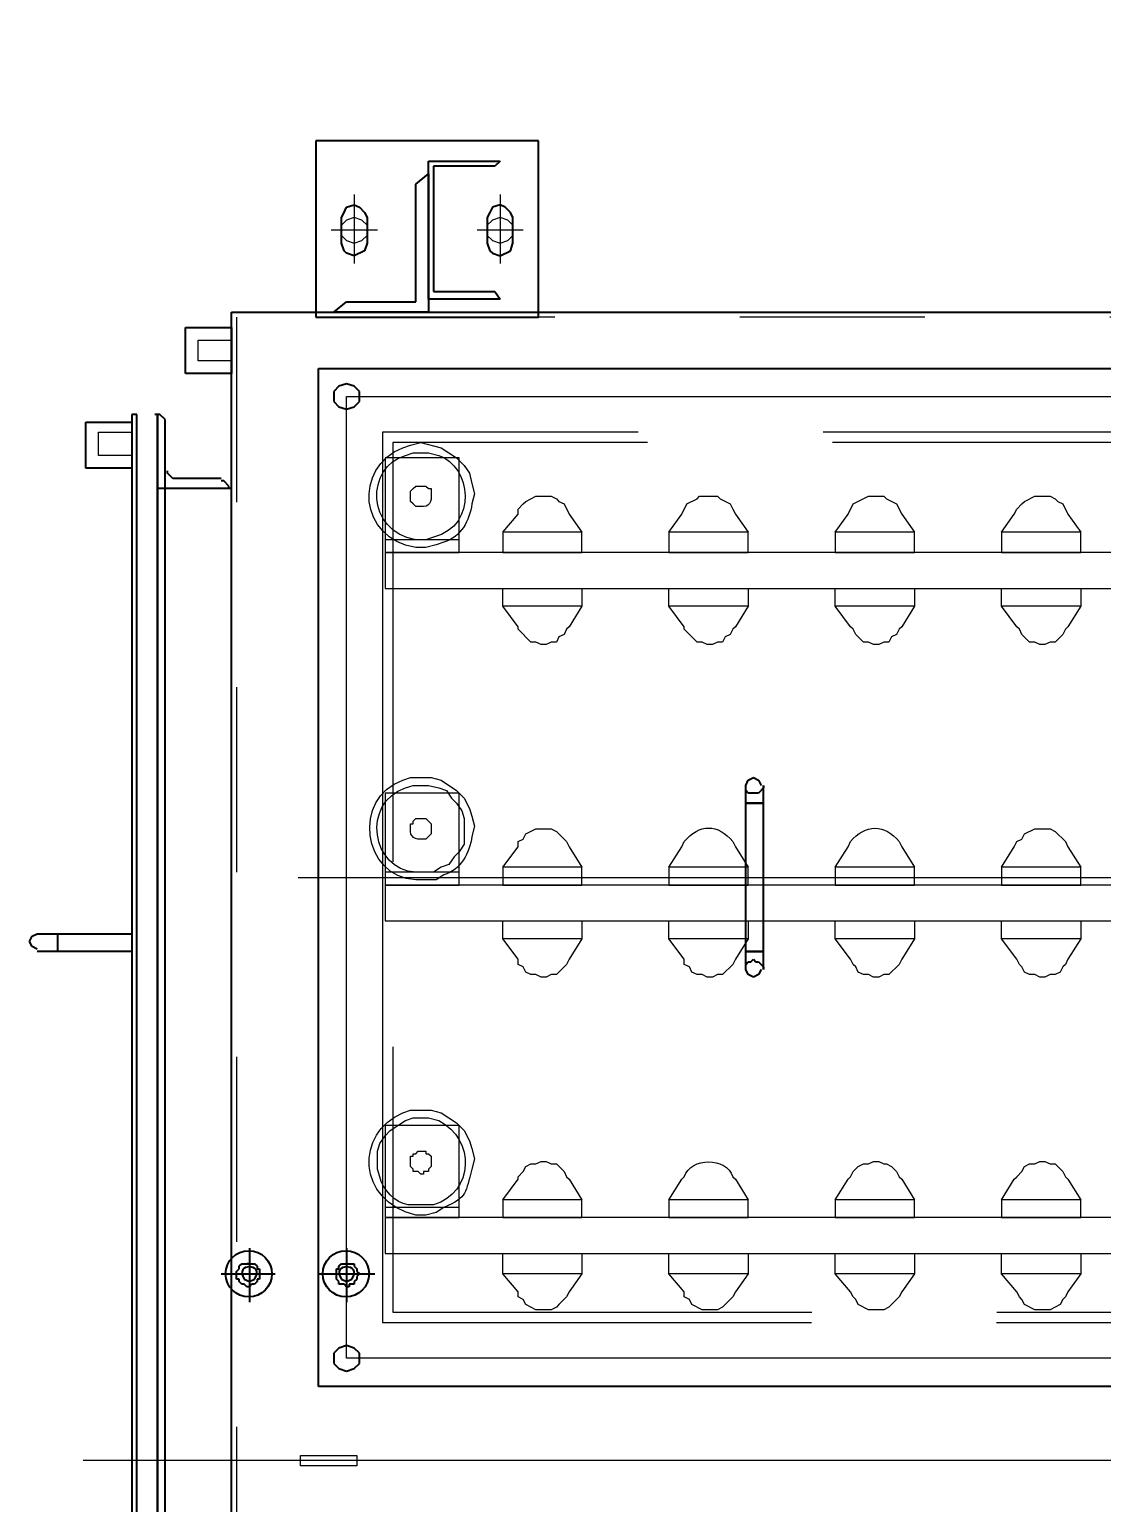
# Model space of a CAD drawing. Header units: metres. Extents: x 530797 to 531186, y 2675944 to 2676144.
# Drawn here: x 531158.007 to 531158.587, y 2676015.761 to 2676016.558 of the extents above; entities that cross this region are included whole.
import ezdxf

# ---------------------------------------------------------------- set-up
doc = ezdxf.new("R2010")
doc.units = ezdxf.units.M
doc.linetypes.add('PDF_IMPORT', pattern=[1, 0.8, -0.2])
doc.layers.add('IDT', color=7, linetype='Continuous')
doc.layers.add('MMS Block Numbering', color=7, linetype='Continuous')
doc.styles.add('Adani Regular', font='Adani Regular.ttf')

# ---------------------------------------------------------------- blocks, each defined once
blk = doc.blocks.new('IDT')
at = {"layer": 'IDT', "color": 0, "linetype": 'PDF_IMPORT', "lineweight": 13, "ltscale": 0.038333}
for p, q in [((18.02813, 10.26057), (18.02813, 11.49573)), ((16.65604, 10.26057), (18.02813, 10.26057))]:
    blk.add_line(p, q, dxfattribs=at)
at = {"layer": 'IDT', "color": 0, "lineweight": 25}
for p, q in [((18.03089, 11.49849), (18.03089, 10.25781)), ((18.071, 11.44317), (18.071, 10.31313)), ((18.071, 10.31313), (18.071, 11.44317)), ((18.08207, 11.44317), (18.08207, 10.31313)), ((18.08483, 10.31313), (18.08483, 11.44317)), ((18.06685, 11.43763), (18.06685, 10.31728)), ((17.11386, 10.83873), (17.98386, 10.83873)), ((17.98386, 10.83873), (17.98386, 10.28824)), ((17.9645, 10.82905), (17.96173, 10.82628)), ((17.96173, 10.82628), (17.96173, 10.82075)), ((17.96865, 10.83043), (17.9645, 10.82905)), ((17.9728, 10.82905), (17.96865, 10.83043)), ((17.97557, 10.82628), (17.9728, 10.82905)), ((17.97557, 10.82075), (17.97557, 10.82628)), ((17.96173, 10.82075), (17.9645, 10.81798)), ((17.9645, 10.81798), (17.96865, 10.8166)), ((17.96865, 10.8166), (17.9728, 10.81798)), ((17.9728, 10.81798), (17.97557, 10.82075)), ((17.96865, 10.76404), (17.96865, 10.79309)), ((18.02121, 10.76404), (18.02121, 10.79309)), ((17.98386, 10.77787), (17.95344, 10.77787)), ((17.96173, 10.77787), (17.96312, 10.77925)), ((17.96312, 10.77649), (17.96173, 10.77787)), ((17.96312, 10.78064), (17.9645, 10.78202)), ((17.96312, 10.77925), (17.96312, 10.78064)), ((17.9645, 10.78202), (17.9645, 10.7834)), ((17.9645, 10.7834), (17.96727, 10.7834)), ((17.96865, 10.78202), (17.96588, 10.78064)), ((17.96727, 10.7834), (17.96727, 10.78479)), ((17.96727, 10.78479), (17.96865, 10.78479)), ((17.96865, 10.78479), (17.97003, 10.7834)), ((17.97142, 10.78064), (17.96865, 10.78202)), ((17.97003, 10.7834), (17.9728, 10.7834)), ((17.9728, 10.7834), (17.9728, 10.78202)), ((17.9728, 10.78202), (17.97418, 10.78064)), ((17.97418, 10.78064), (17.97418, 10.7751)), ((18.03642, 10.77787), (18.00738, 10.77787)), ((18.01568, 10.7751), (18.01568, 10.78064)), ((18.01568, 10.78064), (18.01706, 10.78064)), ((18.01706, 10.78202), (18.01844, 10.7834)), ((18.01706, 10.78064), (18.01706, 10.78202)), ((18.01844, 10.7834), (18.01983, 10.7834)), ((18.02121, 10.78202), (18.01844, 10.78064)), ((18.01983, 10.7834), (18.02121, 10.78479)), ((18.02121, 10.78479), (18.02259, 10.78479)), ((18.02398, 10.78064), (18.02121, 10.78202)), ((18.02259, 10.78479), (18.02398, 10.7834)), ((18.02398, 10.7834), (18.02536, 10.7834)), ((18.02536, 10.7834), (18.02674, 10.78202)), ((18.02674, 10.78202), (18.02674, 10.78064)), ((18.02674, 10.78064), (18.02813, 10.78064)), ((18.02813, 10.78064), (18.02813, 10.77649)), ((17.96312, 10.7751), (17.96312, 10.77649)), ((17.9645, 10.77372), (17.96312, 10.7751)), ((17.9645, 10.77234), (17.9645, 10.77372)), ((17.96865, 10.77234), (17.9645, 10.77234)), ((17.97142, 10.77234), (17.96865, 10.77234)), ((17.9728, 10.77372), (17.97142, 10.77234)), ((17.97418, 10.7751), (17.9728, 10.7751)), ((17.9728, 10.7751), (17.9728, 10.77372)), ((18.01706, 10.7751), (18.01568, 10.7751)), ((18.01706, 10.77372), (18.01706, 10.7751)), ((18.01844, 10.77234), (18.01706, 10.77372)), ((18.02121, 10.77234), (18.01844, 10.77234)), ((18.02121, 10.77234), (18.02259, 10.77234)), ((18.02536, 10.77234), (18.02121, 10.77234)), ((18.02674, 10.77372), (18.02536, 10.77234)), ((18.02813, 10.77649), (18.02674, 10.7751)), ((18.02674, 10.7751), (18.02674, 10.77372)), ((17.7432, 10.61189), (17.7432, 10.61328)), ((17.7432, 10.61328), (17.7432, 10.60359)), ((17.74596, 10.60913), (17.7432, 10.61189)), ((17.74458, 10.61328), (17.74596, 10.61604)), ((17.74596, 10.61604), (17.74873, 10.61742)), ((17.74873, 10.61742), (17.7515, 10.61604)), ((17.7515, 10.61604), (17.75288, 10.61328)), ((17.75288, 10.61051), (17.7515, 10.60913)), ((17.75288, 10.61328), (17.75288, 10.61051)), ((17.75288, 10.61328), (17.75288, 10.60359)), ((17.7432, 10.60359), (17.7432, 10.52337)), ((17.75288, 10.60359), (17.7432, 10.60359)), ((17.7432, 10.60359), (17.75288, 10.60359)), ((17.74735, 10.60913), (17.74596, 10.60913)), ((17.74873, 10.60774), (17.74735, 10.60913)), ((17.75011, 10.60913), (17.74873, 10.60774)), ((17.7515, 10.60913), (17.75011, 10.60913)), ((17.75288, 10.60359), (17.75288, 10.51369)), ((18.08483, 10.59391), (18.08483, 10.60359)), ((18.08483, 10.60359), (18.12495, 10.60359)), ((18.12495, 10.60359), (18.13601, 10.60359)), ((18.12495, 10.59391), (18.12495, 10.60359)), ((18.13601, 10.60221), (18.13878, 10.60083)), ((18.13601, 10.59391), (18.08483, 10.59391)), ((18.13878, 10.59529), (18.13601, 10.59391)), ((18.13878, 10.60083), (18.14016, 10.59806)), ((18.14016, 10.59806), (18.13878, 10.59529)), ((17.7432, 10.52337), (17.7432, 10.51369)), ((17.75288, 10.52337), (17.7432, 10.52337)), ((17.7432, 10.52337), (17.75288, 10.52337)), ((17.7432, 10.51507), (17.74596, 10.51784)), ((17.7432, 10.51369), (17.7432, 10.51507)), ((17.74596, 10.51784), (17.7515, 10.51784)), ((17.7515, 10.51784), (17.75288, 10.51645)), ((17.75288, 10.51645), (17.75288, 10.51369)), ((17.74596, 10.51092), (17.74458, 10.51369)), ((17.74873, 10.50954), (17.74596, 10.51092)), ((17.7515, 10.51092), (17.74873, 10.50954)), ((17.75288, 10.51369), (17.7515, 10.51092)), ((18.03089, 10.35324), (18.071, 10.35324)), ((18.03227, 10.35324), (18.03227, 10.35186)), ((18.03227, 10.35186), (18.03504, 10.34909)), ((18.03504, 10.34909), (18.03642, 10.34909)), ((18.03642, 10.34771), (18.06132, 10.34771)), ((18.06132, 10.34771), (18.0627, 10.34771)), ((18.0627, 10.34771), (18.06409, 10.34633)), ((18.06409, 10.34633), (18.06547, 10.34494)), ((18.06547, 10.34494), (18.06547, 10.34356)), ((18.08483, 10.31728), (18.08483, 10.34218)), ((18.08483, 10.34218), (18.10973, 10.34218)), ((18.10973, 10.34218), (18.10973, 10.31728)), ((18.06685, 10.31728), (18.06685, 10.3159)), ((18.06685, 10.3159), (18.06962, 10.31313)), ((18.10973, 10.31728), (18.08483, 10.31728)), ((17.9645, 10.30898), (17.96173, 10.30622)), ((17.96865, 10.31037), (17.9645, 10.30898)), ((17.9728, 10.30898), (17.96865, 10.31037)), ((17.97557, 10.30622), (17.9728, 10.30898)), ((18.06962, 10.31313), (18.071, 10.31313)), ((18.071, 10.31313), (18.07239, 10.31313)), ((18.08207, 10.31313), (18.08483, 10.31313)), ((17.96173, 10.30622), (17.96173, 10.30068)), ((17.96173, 10.30068), (17.9645, 10.29792)), ((17.9728, 10.29792), (17.97557, 10.30068)), ((17.97557, 10.30068), (17.97557, 10.30622)), ((17.9645, 10.29792), (17.96865, 10.29653)), ((17.96865, 10.29653), (17.9728, 10.29792)), ((17.98386, 10.28824), (17.11386, 10.28824)), ((18.03089, 10.2661), (18.03089, 10.291)), ((18.03089, 10.291), (18.05579, 10.291)), ((18.05579, 10.291), (18.05579, 10.2661)), ((17.98525, 10.26057), (17.86491, 10.26057)), ((17.86491, 10.26057), (17.86491, 10.16513)), ((17.98525, 10.16513), (17.98525, 10.26057)), ((18.05579, 10.2661), (18.03089, 10.2661)), ((18.03089, 10.25781), (17.02811, 10.25781)), ((17.92439, 10.18312), (17.92439, 10.25781)), ((17.92439, 10.25781), (17.97557, 10.25781)), ((17.96865, 10.25227), (17.9313, 10.25227)), ((17.9313, 10.25227), (17.9313, 10.18865)), ((17.97557, 10.25781), (17.96865, 10.25227)), ((17.88843, 10.24674), (17.88566, 10.25089)), ((17.88566, 10.25089), (17.92439, 10.25089)), ((17.92162, 10.24674), (17.88843, 10.24674)), ((17.92162, 10.17897), (17.92162, 10.24674)), ((17.92439, 10.25089), (17.92439, 10.1762)), ((17.88013, 10.22461), (17.87875, 10.22046)), ((17.87875, 10.22046), (17.87875, 10.20663)), ((17.88566, 10.22738), (17.88013, 10.22461)), ((17.88981, 10.22599), (17.88566, 10.22738)), ((17.89119, 10.22461), (17.88981, 10.22599)), ((17.89258, 10.22046), (17.89119, 10.22461)), ((17.89258, 10.20663), (17.89258, 10.22046)), ((17.95758, 10.22046), (17.95897, 10.22461)), ((17.95758, 10.20663), (17.95758, 10.22046)), ((17.95897, 10.22461), (17.9645, 10.22738)), ((17.9645, 10.22738), (17.96865, 10.22599)), ((17.96865, 10.22599), (17.97003, 10.22461)), ((17.97003, 10.22461), (17.97142, 10.22046)), ((17.97142, 10.22046), (17.97142, 10.20663)), ((17.87875, 10.20663), (17.88013, 10.20386)), ((17.88013, 10.20386), (17.88289, 10.2011)), ((17.88981, 10.2011), (17.89119, 10.20386)), ((17.89119, 10.20386), (17.89258, 10.20663)), ((17.95897, 10.20386), (17.95758, 10.20663)), ((17.96173, 10.2011), (17.95897, 10.20386)), ((17.97003, 10.20386), (17.96865, 10.2011)), ((17.97142, 10.20663), (17.97003, 10.20386)), ((17.88289, 10.2011), (17.88566, 10.19971)), ((17.88566, 10.19971), (17.88981, 10.2011)), ((17.9645, 10.19971), (17.96173, 10.2011)), ((17.96865, 10.2011), (17.9645, 10.19971)), ((17.9313, 10.18865), (17.92439, 10.18312)), ((17.88566, 10.1762), (17.88843, 10.17897)), ((17.92439, 10.1762), (17.88566, 10.1762)), ((17.88843, 10.17897), (17.92162, 10.17897)), ((17.86491, 10.16513), (17.98525, 10.16513))]:
    blk.add_line(p, q, dxfattribs=at)
at = {"layer": 'IDT', "color": 0, "lineweight": 13}
for p, q in [((17.96312, 10.87607), (17.96312, 10.88161)), ((17.96312, 10.88161), (17.99355, 10.88161)), ((17.99355, 10.88161), (17.99355, 10.87607)), ((16.62008, 10.87884), (18.11111, 10.87884)), ((17.99355, 10.87607), (17.96312, 10.87607)), ((17.12769, 10.82351), (17.96865, 10.82351)), ((17.96865, 10.82351), (17.96865, 10.30345)), ((17.99493, 10.56348), (17.09727, 10.56348)), ((18.08483, 10.32281), (18.08483, 10.33526)), ((18.08483, 10.33526), (18.10282, 10.33526)), ((18.10282, 10.33526), (18.10282, 10.32281)), ((18.10282, 10.32281), (18.08483, 10.32281)), ((17.96865, 10.30345), (17.12769, 10.30345)), ((18.03089, 10.27302), (18.03089, 10.28409)), ((18.03089, 10.28409), (18.04887, 10.28409)), ((18.04887, 10.28409), (18.04887, 10.27302)), ((18.04887, 10.27302), (18.03089, 10.27302)), ((17.88566, 10.19418), (17.88566, 10.23153)), ((17.9645, 10.19418), (17.9645, 10.23153)), ((17.88566, 10.22046), (17.88151, 10.21908)), ((17.88981, 10.21908), (17.88566, 10.22046)), ((17.9645, 10.22046), (17.96035, 10.21908)), ((17.96865, 10.21908), (17.9645, 10.22046)), ((17.87321, 10.21355), (17.89811, 10.21355)), ((17.88151, 10.21908), (17.87875, 10.21631)), ((17.87875, 10.21631), (17.87875, 10.21078)), ((17.89258, 10.21631), (17.88981, 10.21908)), ((17.89258, 10.21078), (17.89258, 10.21631)), ((17.95205, 10.21355), (17.97695, 10.21355)), ((17.96035, 10.21908), (17.95758, 10.21631)), ((17.95758, 10.21631), (17.95758, 10.21078)), ((17.97142, 10.21631), (17.96865, 10.21908)), ((17.97142, 10.21078), (17.97142, 10.21631)), ((17.87875, 10.21078), (17.88151, 10.20801)), ((17.88151, 10.20801), (17.88566, 10.20663)), ((17.88566, 10.20663), (17.88981, 10.20801)), ((17.88981, 10.20801), (17.89258, 10.21078)), ((17.95758, 10.21078), (17.96035, 10.20801)), ((17.96035, 10.20801), (17.9645, 10.20663)), ((17.9645, 10.20663), (17.96865, 10.20801)), ((17.96865, 10.20801), (17.97142, 10.21078))]:
    blk.add_line(p, q, dxfattribs=at)
at = {"layer": 'IDT', "color": 0, "linetype": 'PDF_IMPORT', "lineweight": 13, "ltscale": 0.29}
for p, q in [((17.94929, 10.80415), (17.14706, 10.80415)), ((17.14706, 10.32281), (17.94929, 10.32281))]:
    blk.add_line(p, q, dxfattribs=at)
at = {"layer": 'IDT', "color": 0, "lineweight": 0}
for p, q in [((17.94929, 10.32281), (17.94929, 10.80415)), ((17.58137, 10.7917), (17.58275, 10.79447)), ((17.58275, 10.79447), (17.58828, 10.79723)), ((17.58828, 10.79723), (17.59658, 10.79723)), ((17.59658, 10.79723), (17.60212, 10.79447)), ((17.60212, 10.79447), (17.6035, 10.7917)), ((17.66989, 10.79032), (17.67404, 10.79447)), ((17.67404, 10.79447), (17.67542, 10.79585)), ((17.67542, 10.79585), (17.67819, 10.79723)), ((17.67819, 10.79723), (17.68649, 10.79723)), ((17.68649, 10.79723), (17.69202, 10.79447)), ((17.69202, 10.79447), (17.6934, 10.7917)), ((17.75979, 10.79032), (17.76394, 10.79447)), ((17.76394, 10.79447), (17.76533, 10.79585)), ((17.76533, 10.79585), (17.76809, 10.79723)), ((17.76809, 10.79723), (17.77639, 10.79723)), ((17.77639, 10.79723), (17.78192, 10.79447)), ((17.78192, 10.79447), (17.78331, 10.7917)), ((17.8497, 10.79032), (17.85385, 10.79447)), ((17.85385, 10.79447), (17.85523, 10.79585)), ((17.85523, 10.79585), (17.858, 10.79723)), ((17.858, 10.79723), (17.8663, 10.79723)), ((17.8663, 10.79723), (17.87183, 10.79447)), ((17.87183, 10.79447), (17.87321, 10.7917)), ((17.57169, 10.77787), (17.5786, 10.78755)), ((17.5786, 10.78755), (17.57998, 10.79032)), ((17.57998, 10.79032), (17.58137, 10.7917)), ((17.6035, 10.7917), (17.60488, 10.79032)), ((17.60488, 10.79032), (17.60626, 10.78755)), ((17.60626, 10.78755), (17.61456, 10.77787)), ((17.66159, 10.77787), (17.66851, 10.78755)), ((17.66851, 10.78755), (17.66989, 10.79032)), ((17.6934, 10.7917), (17.69479, 10.79032)), ((17.69479, 10.79032), (17.69617, 10.78755)), ((17.69617, 10.78755), (17.70447, 10.77787)), ((17.7515, 10.77787), (17.75841, 10.78755)), ((17.75841, 10.78755), (17.75979, 10.79032)), ((17.78331, 10.7917), (17.78607, 10.79032)), ((17.78607, 10.79032), (17.78607, 10.78755)), ((17.78607, 10.78755), (17.79437, 10.77787)), ((17.8414, 10.77787), (17.84832, 10.78755)), ((17.84832, 10.78755), (17.8497, 10.79032)), ((17.87321, 10.7917), (17.87598, 10.79032)), ((17.87598, 10.79032), (17.87598, 10.78755)), ((17.87598, 10.78755), (17.88428, 10.77787)), ((17.57169, 10.77787), (17.61456, 10.77787)), ((17.57169, 10.7668), (17.57169, 10.77787)), ((17.61456, 10.77787), (17.61456, 10.7668)), ((17.66159, 10.77787), (17.70447, 10.77787)), ((17.66159, 10.7668), (17.66159, 10.77787)), ((17.70447, 10.77787), (17.70447, 10.7668)), ((17.7515, 10.77787), (17.79437, 10.77787)), ((17.7515, 10.7668), (17.7515, 10.77787)), ((17.79437, 10.77787), (17.79437, 10.7668)), ((17.8414, 10.77787), (17.88428, 10.77787)), ((17.8414, 10.7668), (17.8414, 10.77787)), ((17.88428, 10.77787), (17.88428, 10.7668)), ((17.9479, 10.76681), (17.02672, 10.76681)), ((17.61456, 10.7668), (17.57169, 10.7668)), ((17.70447, 10.7668), (17.66159, 10.7668)), ((17.79437, 10.7668), (17.7515, 10.7668)), ((17.88428, 10.7668), (17.8414, 10.7668)), ((17.9479, 10.74744), (17.9479, 10.76681)), ((17.02672, 10.74744), (17.9479, 10.74744)), ((17.61456, 10.74744), (17.57169, 10.74744)), ((17.57169, 10.74744), (17.57169, 10.73776)), ((17.61456, 10.73776), (17.61456, 10.74744)), ((17.70447, 10.74744), (17.66159, 10.74744)), ((17.66159, 10.74744), (17.66159, 10.73776)), ((17.70447, 10.73776), (17.70447, 10.74744)), ((17.79437, 10.74744), (17.7515, 10.74744)), ((17.7515, 10.74744), (17.7515, 10.73776)), ((17.79437, 10.73776), (17.79437, 10.74744)), ((17.88428, 10.74744), (17.8414, 10.74744)), ((17.8414, 10.74744), (17.8414, 10.73776)), ((17.88428, 10.73776), (17.88428, 10.74744)), ((17.9479, 10.74744), (17.90779, 10.74744)), ((17.90779, 10.74744), (17.90779, 10.69765)), ((17.92024, 10.74467), (17.92577, 10.74606)), ((17.92577, 10.74606), (17.9313, 10.74606)), ((17.9479, 10.69765), (17.9479, 10.74744)), ((17.5786, 10.72669), (17.57169, 10.73776)), ((17.57169, 10.73776), (17.61456, 10.73776)), ((17.61456, 10.73776), (17.60765, 10.72669)), ((17.66851, 10.72669), (17.66159, 10.73776)), ((17.66159, 10.73776), (17.70447, 10.73776)), ((17.70447, 10.73776), (17.69755, 10.72669)), ((17.75841, 10.72669), (17.7515, 10.73776)), ((17.7515, 10.73776), (17.79437, 10.73776)), ((17.79437, 10.73776), (17.78746, 10.72669)), ((17.84832, 10.72669), (17.8414, 10.73776)), ((17.8414, 10.73776), (17.88428, 10.73776)), ((17.88428, 10.73776), (17.87598, 10.72669)), ((17.90779, 10.74191), (17.9479, 10.74191)), ((17.91609, 10.74191), (17.92024, 10.74467)), ((17.92162, 10.74053), (17.93545, 10.74053)), ((17.57998, 10.72531), (17.5786, 10.72669)), ((17.58137, 10.72254), (17.57998, 10.72531)), ((17.58552, 10.71839), (17.58137, 10.72254)), ((17.6035, 10.72254), (17.60212, 10.71978)), ((17.60626, 10.72531), (17.6035, 10.72254)), ((17.60765, 10.72669), (17.60626, 10.72531)), ((17.66989, 10.72531), (17.66851, 10.72669)), ((17.67127, 10.72254), (17.66989, 10.72531)), ((17.67404, 10.71978), (17.67127, 10.72254)), ((17.69479, 10.72254), (17.69202, 10.71978)), ((17.69617, 10.72531), (17.69479, 10.72254)), ((17.69755, 10.72669), (17.69617, 10.72531)), ((17.75979, 10.72531), (17.75841, 10.72669)), ((17.78746, 10.72669), (17.78607, 10.72531)), ((17.8497, 10.72531), (17.84832, 10.72669)), ((17.85108, 10.72254), (17.8497, 10.72531)), ((17.85523, 10.71839), (17.85108, 10.72254)), ((17.87321, 10.72254), (17.87183, 10.71978)), ((17.87598, 10.72531), (17.87321, 10.72254)), ((17.87598, 10.72669), (17.87598, 10.72531)), ((17.92439, 10.72116), (17.92439, 10.72254)), ((17.92439, 10.72254), (17.92716, 10.72254)), ((17.92716, 10.72254), (17.92716, 10.72393)), ((17.92716, 10.72393), (17.92854, 10.72393)), ((17.92854, 10.72393), (17.92992, 10.72254)), ((17.92992, 10.72254), (17.93269, 10.72254)), ((17.93269, 10.72254), (17.93269, 10.72116)), ((17.95067, 10.72531), (17.95205, 10.72116)), ((17.58828, 10.71839), (17.58552, 10.71839)), ((17.59105, 10.71701), (17.58828, 10.71839)), ((17.59382, 10.71701), (17.59105, 10.71701)), ((17.59658, 10.71839), (17.59382, 10.71701)), ((17.59935, 10.71839), (17.59658, 10.71839)), ((17.60212, 10.71978), (17.59935, 10.71839)), ((17.67681, 10.71839), (17.67404, 10.71978)), ((17.67819, 10.71839), (17.67681, 10.71839)), ((17.68095, 10.71701), (17.67819, 10.71839)), ((17.68372, 10.71701), (17.68095, 10.71701)), ((17.68649, 10.71839), (17.68372, 10.71701)), ((17.68925, 10.71839), (17.68649, 10.71839)), ((17.69202, 10.71978), (17.68925, 10.71839)), ((17.858, 10.71839), (17.85523, 10.71839)), ((17.86076, 10.71701), (17.858, 10.71839)), ((17.86353, 10.71701), (17.86076, 10.71701)), ((17.8663, 10.71839), (17.86353, 10.71701)), ((17.86906, 10.71839), (17.8663, 10.71839)), ((17.87183, 10.71978), (17.86906, 10.71839)), ((17.89949, 10.71563), (17.90088, 10.72116)), ((17.90088, 10.7101), (17.89949, 10.71563)), ((17.92301, 10.71978), (17.92439, 10.72116)), ((17.92301, 10.71425), (17.92301, 10.71978)), ((17.92439, 10.71286), (17.92301, 10.71425)), ((17.93269, 10.72116), (17.93407, 10.71978)), ((17.93407, 10.71425), (17.93269, 10.71425)), ((17.93269, 10.71425), (17.93269, 10.71286)), ((17.93407, 10.71978), (17.93407, 10.71425)), ((17.95205, 10.72116), (17.95205, 10.71148)), ((17.90226, 10.70595), (17.90088, 10.7101)), ((17.90503, 10.70041), (17.90226, 10.70595)), ((17.92577, 10.71286), (17.92439, 10.71286)), ((17.92577, 10.71148), (17.92577, 10.71286)), ((17.92854, 10.71148), (17.92577, 10.71148)), ((17.92992, 10.71148), (17.92854, 10.71148)), ((17.9313, 10.71286), (17.92992, 10.71148)), ((17.93269, 10.71286), (17.9313, 10.71286)), ((17.95067, 10.70733), (17.9479, 10.70318)), ((17.95205, 10.71148), (17.95067, 10.70733)), ((17.90917, 10.69626), (17.90503, 10.70041)), ((17.90779, 10.69765), (17.9479, 10.69765)), ((17.94514, 10.70041), (17.93684, 10.69488)), ((17.9479, 10.70318), (17.94514, 10.70041)), ((17.91747, 10.69073), (17.90917, 10.69626)), ((17.92301, 10.68935), (17.91747, 10.69073)), ((17.92439, 10.6935), (17.91886, 10.69488)), ((17.92854, 10.6935), (17.92439, 10.6935)), ((17.93269, 10.6935), (17.92854, 10.6935)), ((17.93684, 10.69488), (17.93269, 10.6935)), ((17.93822, 10.69073), (17.93407, 10.68935)), ((17.92854, 10.68935), (17.92301, 10.68935)), ((17.93407, 10.68935), (17.92854, 10.68935)), ((17.5786, 10.60774), (17.57998, 10.61051)), ((17.57998, 10.61051), (17.58137, 10.61189)), ((17.58137, 10.61189), (17.58275, 10.61466)), ((17.58275, 10.61466), (17.58552, 10.61604)), ((17.58552, 10.61604), (17.58828, 10.61604)), ((17.58828, 10.61604), (17.59105, 10.61742)), ((17.59105, 10.61742), (17.59382, 10.61742)), ((17.59382, 10.61742), (17.59658, 10.61604)), ((17.59658, 10.61604), (17.59935, 10.61604)), ((17.59935, 10.61604), (17.60212, 10.61466)), ((17.60212, 10.61466), (17.6035, 10.61189)), ((17.6035, 10.61189), (17.60488, 10.61051)), ((17.60488, 10.61051), (17.60626, 10.60774)), ((17.66851, 10.60774), (17.66989, 10.61051)), ((17.66989, 10.61051), (17.67542, 10.61604)), ((17.67542, 10.61604), (17.67819, 10.61604)), ((17.67819, 10.61604), (17.68095, 10.61742)), ((17.68095, 10.61742), (17.68372, 10.61742)), ((17.68372, 10.61742), (17.68649, 10.61604)), ((17.68649, 10.61604), (17.68925, 10.61604)), ((17.68925, 10.61604), (17.69202, 10.61466)), ((17.69202, 10.61466), (17.6934, 10.61189)), ((17.6934, 10.61189), (17.69479, 10.61051)), ((17.69479, 10.61051), (17.69617, 10.60774)), ((17.75841, 10.60774), (17.75979, 10.61051)), ((17.75979, 10.61051), (17.76533, 10.61604)), ((17.76533, 10.61604), (17.76809, 10.61604)), ((17.76809, 10.61604), (17.77086, 10.61742)), ((17.77086, 10.61742), (17.77363, 10.61742)), ((17.77363, 10.61742), (17.77639, 10.61604)), ((17.77639, 10.61604), (17.77916, 10.61604)), ((17.77916, 10.61604), (17.78192, 10.61466)), ((17.78192, 10.61466), (17.78331, 10.61189)), ((17.78331, 10.61189), (17.78607, 10.61051)), ((17.78607, 10.61051), (17.78607, 10.60774)), ((17.84832, 10.60774), (17.8497, 10.61051)), ((17.8497, 10.61051), (17.85523, 10.61604)), ((17.85523, 10.61604), (17.858, 10.61604)), ((17.858, 10.61604), (17.86076, 10.61742)), ((17.86076, 10.61742), (17.86353, 10.61742)), ((17.86353, 10.61742), (17.8663, 10.61604)), ((17.8663, 10.61604), (17.86906, 10.61604)), ((17.86906, 10.61604), (17.87183, 10.61466)), ((17.87183, 10.61466), (17.87321, 10.61189)), ((17.87321, 10.61189), (17.87598, 10.61051)), ((17.87598, 10.61051), (17.87598, 10.60774)), ((17.57169, 10.59668), (17.5786, 10.60774)), ((17.60626, 10.60774), (17.61456, 10.59668)), ((17.66159, 10.59668), (17.66851, 10.60774)), ((17.69617, 10.60774), (17.70447, 10.59668)), ((17.7515, 10.59668), (17.75841, 10.60774)), ((17.78607, 10.60774), (17.79437, 10.59668)), ((17.8414, 10.59668), (17.84832, 10.60774)), ((17.87598, 10.60774), (17.88428, 10.59668)), ((17.57169, 10.59668), (17.61456, 10.59668)), ((17.57169, 10.587), (17.57169, 10.59668)), ((17.61456, 10.59668), (17.61456, 10.587)), ((17.66159, 10.59668), (17.70447, 10.59668)), ((17.66159, 10.587), (17.66159, 10.59668)), ((17.70447, 10.59668), (17.70447, 10.587)), ((17.7515, 10.59668), (17.79437, 10.59668)), ((17.7515, 10.587), (17.7515, 10.59668)), ((17.79437, 10.59668), (17.79437, 10.587)), ((17.8414, 10.59668), (17.88428, 10.59668)), ((17.8414, 10.587), (17.8414, 10.59668)), ((17.88428, 10.59668), (17.88428, 10.587)), ((17.9479, 10.587), (17.02672, 10.587)), ((17.61456, 10.587), (17.57169, 10.587)), ((17.70447, 10.587), (17.66159, 10.587)), ((17.79437, 10.587), (17.7515, 10.587)), ((17.88428, 10.587), (17.8414, 10.587)), ((17.9479, 10.56763), (17.9479, 10.587)), ((17.02672, 10.56763), (17.9479, 10.56763)), ((17.61456, 10.56763), (17.57169, 10.56763)), ((17.57169, 10.56763), (17.57169, 10.55795)), ((17.61456, 10.55795), (17.61456, 10.56763)), ((17.70447, 10.56763), (17.66159, 10.56763)), ((17.66159, 10.56763), (17.66159, 10.55795)), ((17.70447, 10.55795), (17.70447, 10.56763)), ((17.79437, 10.56763), (17.7515, 10.56763)), ((17.7515, 10.56763), (17.7515, 10.55795)), ((17.79437, 10.55795), (17.79437, 10.56763)), ((17.88428, 10.56763), (17.8414, 10.56763)), ((17.8414, 10.56763), (17.8414, 10.55795)), ((17.88428, 10.55795), (17.88428, 10.56763)), ((17.9479, 10.56763), (17.90779, 10.56763)), ((17.90779, 10.56763), (17.90779, 10.51784)), ((17.91609, 10.5621), (17.92024, 10.56487)), ((17.92024, 10.56487), (17.9313, 10.56487)), ((17.9479, 10.51784), (17.9479, 10.56763)), ((17.5786, 10.54688), (17.57169, 10.55795)), ((17.57169, 10.55795), (17.61456, 10.55795)), ((17.61456, 10.55795), (17.60765, 10.54688)), ((17.66851, 10.54688), (17.66159, 10.55795)), ((17.66159, 10.55795), (17.70447, 10.55795)), ((17.70447, 10.55795), (17.69755, 10.54688)), ((17.75841, 10.54688), (17.7515, 10.55795)), ((17.7515, 10.55795), (17.79437, 10.55795)), ((17.79437, 10.55795), (17.78746, 10.54688)), ((17.84832, 10.54688), (17.8414, 10.55795)), ((17.8414, 10.55795), (17.88428, 10.55795)), ((17.88428, 10.55795), (17.87598, 10.54688)), ((17.90779, 10.56072), (17.9479, 10.56072)), ((17.91056, 10.55242), (17.91332, 10.55657)), ((17.91332, 10.55657), (17.91747, 10.55795)), ((17.91747, 10.55795), (17.92162, 10.56072)), ((17.92162, 10.56072), (17.9313, 10.56072)), ((17.57998, 10.54412), (17.5786, 10.54688)), ((17.60765, 10.54688), (17.60626, 10.54412)), ((17.66989, 10.54412), (17.66851, 10.54688)), ((17.69755, 10.54688), (17.69617, 10.54412)), ((17.75979, 10.54412), (17.75841, 10.54688)), ((17.78746, 10.54688), (17.78607, 10.54412)), ((17.8497, 10.54412), (17.84832, 10.54688)), ((17.87598, 10.54688), (17.87598, 10.54412)), ((17.90503, 10.5455), (17.90779, 10.54965)), ((17.90779, 10.54965), (17.91056, 10.55242)), ((17.58552, 10.53859), (17.57998, 10.54412)), ((17.58828, 10.5372), (17.58552, 10.53859)), ((17.60212, 10.53997), (17.59658, 10.5372)), ((17.6035, 10.54273), (17.60212, 10.53997)), ((17.60626, 10.54412), (17.6035, 10.54273)), ((17.85523, 10.53859), (17.8497, 10.54412)), ((17.858, 10.5372), (17.85523, 10.53859)), ((17.87183, 10.53997), (17.8663, 10.5372)), ((17.87321, 10.54273), (17.87183, 10.53997)), ((17.87598, 10.54412), (17.87321, 10.54273)), ((17.89949, 10.53582), (17.90088, 10.54135)), ((17.90503, 10.53167), (17.90503, 10.5455)), ((17.92301, 10.53997), (17.92577, 10.54273)), ((17.92301, 10.53444), (17.92301, 10.53997)), ((17.92577, 10.54273), (17.92716, 10.54273)), ((17.59658, 10.5372), (17.58828, 10.5372)), ((17.8663, 10.5372), (17.858, 10.5372)), ((17.90088, 10.53029), (17.89949, 10.53582)), ((17.90226, 10.52614), (17.90088, 10.53029)), ((17.90641, 10.52752), (17.90503, 10.53167)), ((17.92439, 10.53305), (17.92301, 10.53444)), ((17.92577, 10.53167), (17.92439, 10.53305)), ((17.92854, 10.53167), (17.92577, 10.53167)), ((17.9313, 10.53167), (17.92854, 10.53167)), ((17.93269, 10.53305), (17.9313, 10.53167)), ((17.93407, 10.53444), (17.93269, 10.53444)), ((17.93269, 10.53444), (17.93269, 10.53305)), ((17.93407, 10.5372), (17.93407, 10.53444)), ((17.90503, 10.5206), (17.90226, 10.52614)), ((17.90917, 10.52337), (17.90641, 10.52752)), ((17.91194, 10.5206), (17.90917, 10.52337)), ((17.90917, 10.51645), (17.90503, 10.5206)), ((17.90779, 10.51784), (17.9479, 10.51784)), ((17.91747, 10.51092), (17.90917, 10.51645)), ((17.91471, 10.51645), (17.91194, 10.5206)), ((17.91886, 10.51507), (17.91471, 10.51645)), ((17.92439, 10.51369), (17.91886, 10.51507)), ((17.93684, 10.51507), (17.93269, 10.51369)), ((17.92301, 10.50954), (17.91747, 10.51092)), ((17.92854, 10.50954), (17.92301, 10.50954)), ((17.92854, 10.51369), (17.92439, 10.51369)), ((17.93269, 10.51369), (17.92854, 10.51369)), ((17.93407, 10.50954), (17.92854, 10.50954)), ((17.93822, 10.51092), (17.93407, 10.50954)), ((17.58137, 10.43208), (17.58552, 10.43623)), ((17.58552, 10.43623), (17.58828, 10.43623)), ((17.58828, 10.43623), (17.59105, 10.43762)), ((17.59105, 10.43762), (17.59382, 10.43762)), ((17.59382, 10.43762), (17.59658, 10.43623)), ((17.59658, 10.43623), (17.59935, 10.43623)), ((17.59935, 10.43623), (17.6035, 10.43208)), ((17.67404, 10.43347), (17.67542, 10.43623)), ((17.67542, 10.43623), (17.67819, 10.43623)), ((17.67819, 10.43623), (17.68095, 10.43762)), ((17.68095, 10.43762), (17.68372, 10.43762)), ((17.68372, 10.43762), (17.68649, 10.43623)), ((17.68649, 10.43623), (17.68925, 10.43623)), ((17.68925, 10.43623), (17.6934, 10.43208)), ((17.76394, 10.43347), (17.76533, 10.43623)), ((17.76533, 10.43623), (17.76809, 10.43623)), ((17.76809, 10.43623), (17.77086, 10.43762)), ((17.77086, 10.43762), (17.77363, 10.43762)), ((17.77363, 10.43762), (17.77639, 10.43623)), ((17.77639, 10.43623), (17.77916, 10.43623)), ((17.77916, 10.43623), (17.78607, 10.42932)), ((17.85385, 10.43347), (17.85523, 10.43623)), ((17.85523, 10.43623), (17.858, 10.43623)), ((17.858, 10.43623), (17.86076, 10.43762)), ((17.86076, 10.43762), (17.86353, 10.43762)), ((17.86353, 10.43762), (17.8663, 10.43623)), ((17.8663, 10.43623), (17.86906, 10.43623)), ((17.86906, 10.43623), (17.87598, 10.42932)), ((17.57169, 10.41687), (17.5786, 10.42793)), ((17.5786, 10.42793), (17.57998, 10.42932)), ((17.57998, 10.42932), (17.58137, 10.43208)), ((17.6035, 10.43208), (17.60488, 10.42932)), ((17.60488, 10.42932), (17.60626, 10.42793)), ((17.60626, 10.42793), (17.61456, 10.41687)), ((17.66159, 10.41687), (17.66851, 10.42793)), ((17.66851, 10.42793), (17.66989, 10.42932)), ((17.66989, 10.42932), (17.67127, 10.43208)), ((17.67127, 10.43208), (17.67404, 10.43347)), ((17.6934, 10.43208), (17.69479, 10.42932)), ((17.69479, 10.42932), (17.69617, 10.42793)), ((17.69617, 10.42793), (17.70447, 10.41687)), ((17.7515, 10.41687), (17.75841, 10.42793)), ((17.75841, 10.42793), (17.75979, 10.42932)), ((17.75979, 10.42932), (17.76118, 10.43208)), ((17.76118, 10.43208), (17.76394, 10.43347)), ((17.78607, 10.42932), (17.78607, 10.42793)), ((17.78607, 10.42793), (17.79437, 10.41687)), ((17.8414, 10.41687), (17.84832, 10.42793)), ((17.84832, 10.42793), (17.8497, 10.42932)), ((17.8497, 10.42932), (17.85108, 10.43208)), ((17.85108, 10.43208), (17.85385, 10.43347)), ((17.87598, 10.42932), (17.87598, 10.42793)), ((17.87598, 10.42793), (17.88428, 10.41687)), ((17.57169, 10.41687), (17.61456, 10.41687)), ((17.57169, 10.40719), (17.57169, 10.41687)), ((17.61456, 10.41687), (17.61456, 10.40719)), ((17.66159, 10.41687), (17.70447, 10.41687)), ((17.66159, 10.40719), (17.66159, 10.41687)), ((17.70447, 10.41687), (17.70447, 10.40719)), ((17.7515, 10.41687), (17.79437, 10.41687)), ((17.7515, 10.40719), (17.7515, 10.41687)), ((17.79437, 10.41687), (17.79437, 10.40719)), ((17.8414, 10.41687), (17.88428, 10.41687)), ((17.8414, 10.40719), (17.8414, 10.41687)), ((17.88428, 10.41687), (17.88428, 10.40719)), ((17.9479, 10.40719), (17.02672, 10.40719)), ((17.61456, 10.40719), (17.57169, 10.40719)), ((17.70447, 10.40719), (17.66159, 10.40719)), ((17.79437, 10.40719), (17.7515, 10.40719)), ((17.88428, 10.40719), (17.8414, 10.40719)), ((17.9479, 10.38782), (17.9479, 10.40719)), ((17.02672, 10.38782), (17.9479, 10.38782)), ((17.61456, 10.38782), (17.57169, 10.38782)), ((17.57169, 10.38782), (17.57169, 10.37676)), ((17.61456, 10.37676), (17.61456, 10.38782)), ((17.70447, 10.38782), (17.66159, 10.38782)), ((17.66159, 10.38782), (17.66159, 10.37676)), ((17.70447, 10.37676), (17.70447, 10.38782)), ((17.79437, 10.38782), (17.7515, 10.38782)), ((17.7515, 10.38782), (17.7515, 10.37676)), ((17.79437, 10.37676), (17.79437, 10.38782)), ((17.88428, 10.38782), (17.8414, 10.38782)), ((17.8414, 10.38782), (17.8414, 10.37676)), ((17.88428, 10.37676), (17.88428, 10.38782)), ((17.9479, 10.38782), (17.90779, 10.38782)), ((17.90779, 10.38782), (17.90779, 10.33665)), ((17.9479, 10.33665), (17.9479, 10.38782)), ((17.90779, 10.38091), (17.9479, 10.38091)), ((17.91609, 10.38229), (17.92024, 10.38367)), ((17.92024, 10.38367), (17.92577, 10.38506)), ((17.92162, 10.37952), (17.92577, 10.38091)), ((17.92577, 10.38506), (17.9313, 10.38506)), ((17.92577, 10.38091), (17.9313, 10.38091)), ((17.5786, 10.36707), (17.57169, 10.37676)), ((17.57169, 10.37676), (17.61456, 10.37676)), ((17.61456, 10.37676), (17.60765, 10.36707)), ((17.66851, 10.36707), (17.66159, 10.37676)), ((17.66159, 10.37676), (17.70447, 10.37676)), ((17.70447, 10.37676), (17.69755, 10.36707)), ((17.75841, 10.36707), (17.7515, 10.37676)), ((17.7515, 10.37676), (17.79437, 10.37676)), ((17.79437, 10.37676), (17.78746, 10.36707)), ((17.84832, 10.36707), (17.8414, 10.37676)), ((17.8414, 10.37676), (17.88428, 10.37676)), ((17.88428, 10.37676), (17.87598, 10.36707)), ((17.58137, 10.36154), (17.5786, 10.36707)), ((17.60626, 10.36431), (17.6035, 10.36154)), ((17.60765, 10.36707), (17.60626, 10.36431)), ((17.67127, 10.36154), (17.66851, 10.36707)), ((17.69755, 10.36707), (17.69479, 10.36154)), ((17.75979, 10.36431), (17.75841, 10.36707)), ((17.76118, 10.36154), (17.75979, 10.36431)), ((17.78746, 10.36707), (17.78469, 10.36154)), ((17.85108, 10.36154), (17.84832, 10.36707)), ((17.87598, 10.36431), (17.87321, 10.36154)), ((17.87598, 10.36707), (17.87598, 10.36431)), ((17.92854, 10.36293), (17.9313, 10.36293)), ((17.9313, 10.36293), (17.93269, 10.36154)), ((17.58413, 10.36016), (17.58137, 10.36154)), ((17.58552, 10.35878), (17.58413, 10.36016)), ((17.58828, 10.35739), (17.58552, 10.35878)), ((17.59658, 10.35739), (17.58828, 10.35739)), ((17.60212, 10.36016), (17.59658, 10.35739)), ((17.6035, 10.36154), (17.60212, 10.36016)), ((17.67681, 10.35878), (17.67127, 10.36154)), ((17.67819, 10.35739), (17.67681, 10.35878)), ((17.68649, 10.35739), (17.67819, 10.35739)), ((17.69479, 10.36154), (17.68649, 10.35739)), ((17.76671, 10.35878), (17.76118, 10.36154)), ((17.76809, 10.35739), (17.76671, 10.35878)), ((17.77778, 10.35739), (17.76809, 10.35739)), ((17.77916, 10.35878), (17.77778, 10.35739)), ((17.78469, 10.36154), (17.77916, 10.35878)), ((17.85385, 10.36016), (17.85108, 10.36154)), ((17.85523, 10.35878), (17.85385, 10.36016)), ((17.858, 10.35739), (17.85523, 10.35878)), ((17.8663, 10.35739), (17.858, 10.35739)), ((17.87183, 10.36016), (17.8663, 10.35739)), ((17.87321, 10.36154), (17.87183, 10.36016)), ((17.89949, 10.35601), (17.90088, 10.36154)), ((17.90088, 10.35048), (17.89949, 10.35601)), ((17.92301, 10.35324), (17.92301, 10.35601)), ((17.93269, 10.36154), (17.93407, 10.36016)), ((17.93407, 10.36016), (17.93407, 10.35463)), ((17.90226, 10.34494), (17.90088, 10.35048)), ((17.92439, 10.35324), (17.92301, 10.35324)), ((17.92577, 10.35186), (17.92439, 10.35324)), ((17.92854, 10.35186), (17.92577, 10.35186)), ((17.9313, 10.35186), (17.92854, 10.35186)), ((17.93269, 10.35324), (17.9313, 10.35186)), ((17.93407, 10.35463), (17.93269, 10.35324)), ((17.90503, 10.34079), (17.90226, 10.34494)), ((17.90917, 10.33665), (17.90503, 10.34079)), ((17.90779, 10.33665), (17.9479, 10.33665)), ((17.91747, 10.33111), (17.90917, 10.33665)), ((17.92854, 10.32835), (17.91747, 10.33111)), ((17.92439, 10.33388), (17.91886, 10.33526)), ((17.92854, 10.33388), (17.92439, 10.33388)), ((17.93269, 10.33388), (17.92854, 10.33388)), ((17.93684, 10.33526), (17.93269, 10.33388)), ((17.93822, 10.33111), (17.93407, 10.32973)), ((17.93407, 10.32973), (17.92854, 10.32835))]:
    blk.add_line(p, q, dxfattribs=at)
at = {"layer": 'IDT', "color": 0, "linetype": 'PDF_IMPORT', "lineweight": 13, "ltscale": 0.283333}
for p, q in [((17.94375, 10.79862), (17.15259, 10.79862)), ((17.94375, 10.32835), (17.94375, 10.79862)), ((17.15259, 10.32835), (17.94375, 10.32835))]:
    blk.add_line(p, q, dxfattribs=at)
at = {"layer": 'IDT', "color": 0, "lineweight": 25}
for centre in [(17.96902, 10.77782), (18.02158, 10.77782)]:
    blk.add_circle(centre, 0.0125, dxfattribs=at)
for points in [[(17.96588, 10.78064), (17.95977, 10.77185), (17.97753, 10.77185), (17.97142, 10.78064)], [(18.01844, 10.78064), (18.01233, 10.77185), (18.03008, 10.77185), (18.02398, 10.78064)]]:
    blk.add_open_spline(points, degree=3, dxfattribs=at)
at = {"layer": 'IDT', "color": 0, "lineweight": 0}
for points in [[(17.9313, 10.74606), (17.96316, 10.73845), (17.96415, 10.70159), (17.93822, 10.69073)], [(17.91886, 10.69488), (17.89882, 10.70528), (17.89975, 10.73384), (17.92162, 10.74053)], [(17.90088, 10.72116), (17.90459, 10.73389), (17.90288, 10.73631), (17.91609, 10.74191)], [(17.93545, 10.74053), (17.94221, 10.73944), (17.94959, 10.73207), (17.95067, 10.72531)], [(17.78607, 10.72531), (17.78232, 10.71455), (17.76355, 10.71455), (17.75979, 10.72531)], [(17.90088, 10.54135), (17.90212, 10.55018), (17.90696, 10.55938), (17.91609, 10.5621)], [(17.9313, 10.56487), (17.96019, 10.56325), (17.96575, 10.52044), (17.93822, 10.51092)], [(17.9313, 10.56072), (17.95542, 10.55929), (17.96065, 10.52312), (17.93684, 10.51507)], [(17.69617, 10.54412), (17.6884, 10.53471), (17.67752, 10.53432), (17.66989, 10.54412)], [(17.78607, 10.54412), (17.77814, 10.53434), (17.76772, 10.53434), (17.75979, 10.54412)], [(17.92716, 10.54273), (17.93135, 10.5434), (17.93476, 10.54158), (17.93407, 10.5372)], [(17.91886, 10.33526), (17.90173, 10.34105), (17.89703, 10.37288), (17.92162, 10.37952)], [(17.90088, 10.36154), (17.90212, 10.37037), (17.90696, 10.37957), (17.91609, 10.38229)], [(17.9313, 10.38506), (17.9621, 10.38031), (17.96515, 10.34186), (17.93822, 10.33111)], [(17.9313, 10.38091), (17.95837, 10.37634), (17.95832, 10.34126), (17.93684, 10.33526)], [(17.92301, 10.35601), (17.92234, 10.36021), (17.92416, 10.36362), (17.92854, 10.36293)]]:
    blk.add_open_spline(points, degree=3, dxfattribs=at)

msp = doc.modelspace()

# ---------------------------------------------------------------- block references
at = {"layer": 'IDT', "color": 8, "rotation": 180}
msp.add_blockref('IDT', (531176.14728, 2676026.66297), dxfattribs=at)

# ---------------------------------------------------------------- texts
at = {"layer": 'MMS Block Numbering', "insert": (531171.23052, 2676024.86692), "char_height": 7.5, "attachment_point": 5, "style": 'Adani Regular'}
msp.add_mtext_dynamic_manual_height_columns('A16c-\\PBL-06', width=41.5353798, gutter_width=1, heights=[0], dxfattribs=at)

doc.saveas('drawing.dxf')
